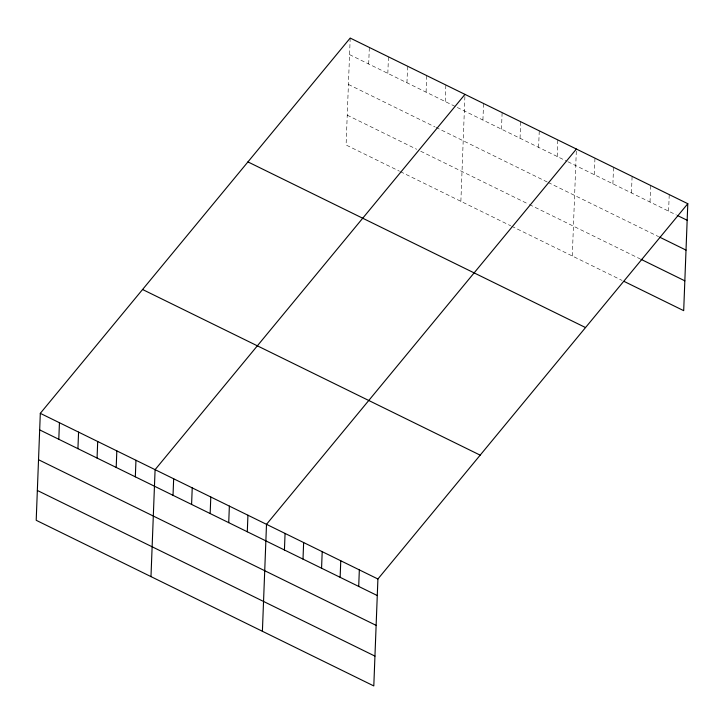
<?xml version="1.0" encoding="UTF-8"?>
<svg xmlns="http://www.w3.org/2000/svg" width="724" height="724" viewBox="0 0 724 724"><rect width="100%" height="100%" fill="white"/><g stroke="black" fill="none" stroke-linecap="round" stroke-linejoin="round"><path stroke-width="0.54" stroke-dasharray="3.62 2.71" d="M350.199 38.064L346.09 145.008L399.458 171.19M368.697 64.002L369.331 47.449M387.829 73.386L388.462 56.834M406.951 82.771L407.594 66.219M426.083 92.156L426.726 75.604M445.215 101.55L445.857 84.998M460.871 201.326L464.98 94.382M482.917 120.048L483.551 103.496M501.488 129.153L502.121 112.6M520.049 138.266L520.692 121.713M538.62 147.379L539.253 130.827M557.19 156.484L557.824 139.931M572.286 255.997L576.349 150.149M594.323 174.71L594.956 158.158M612.893 183.824L613.527 167.262M631.464 192.928L632.097 176.375M650.025 202.041L650.668 185.489M668.596 211.155L669.229 194.602M349.565 54.617L456.292 106.98M457.297 107.478L566.964 161.28M567.942 161.76L676.415 214.992M348.416 84.446L435.006 126.935M436.02 127.424L547.244 182.005M548.222 182.484L658.659 236.667M347.239 115.179L416.707 149.271M420.734 151.244L528.475 204.105M529.452 204.584L639.88 258.767M400.463 171.688L510.719 225.779M511.696 226.259L622.124 280.45"/><path stroke-width="1.09" d="M40.309 413.341L36.2 520.294L373.801 685.936L377.91 578.992L687.8 203.706L350.199 38.064L40.309 413.341L377.91 578.992M58.807 439.287L59.44 422.726M77.93 448.672L78.572 432.119M97.061 458.057L97.704 441.504M116.193 467.442L116.835 450.889M135.325 476.826L135.958 460.274M150.981 576.612L155.09 469.668L464.98 94.382M173.027 495.325L173.66 478.772M191.588 504.438L192.231 487.886M210.159 513.551L210.793 496.999M228.73 522.656L229.363 506.103M247.3 531.769L247.934 515.216M262.396 631.274L266.504 524.33L576.394 149.044M284.432 549.996L285.066 533.434M303.003 559.1L303.637 542.548M321.565 568.213L322.207 551.661M340.135 577.327L340.769 560.774M358.706 586.431L359.339 569.879M687.8 203.706L683.691 310.659L624.079 281.41M677.393 215.471L687.166 220.259M659.636 237.146L686.017 250.097M640.858 259.246L684.841 280.831M247.934 161.905L585.535 327.556M142.574 289.5L480.175 455.152M39.675 429.893L377.276 595.544M38.526 459.722L376.127 625.373M37.349 490.465L374.951 656.107"/></g></svg>
